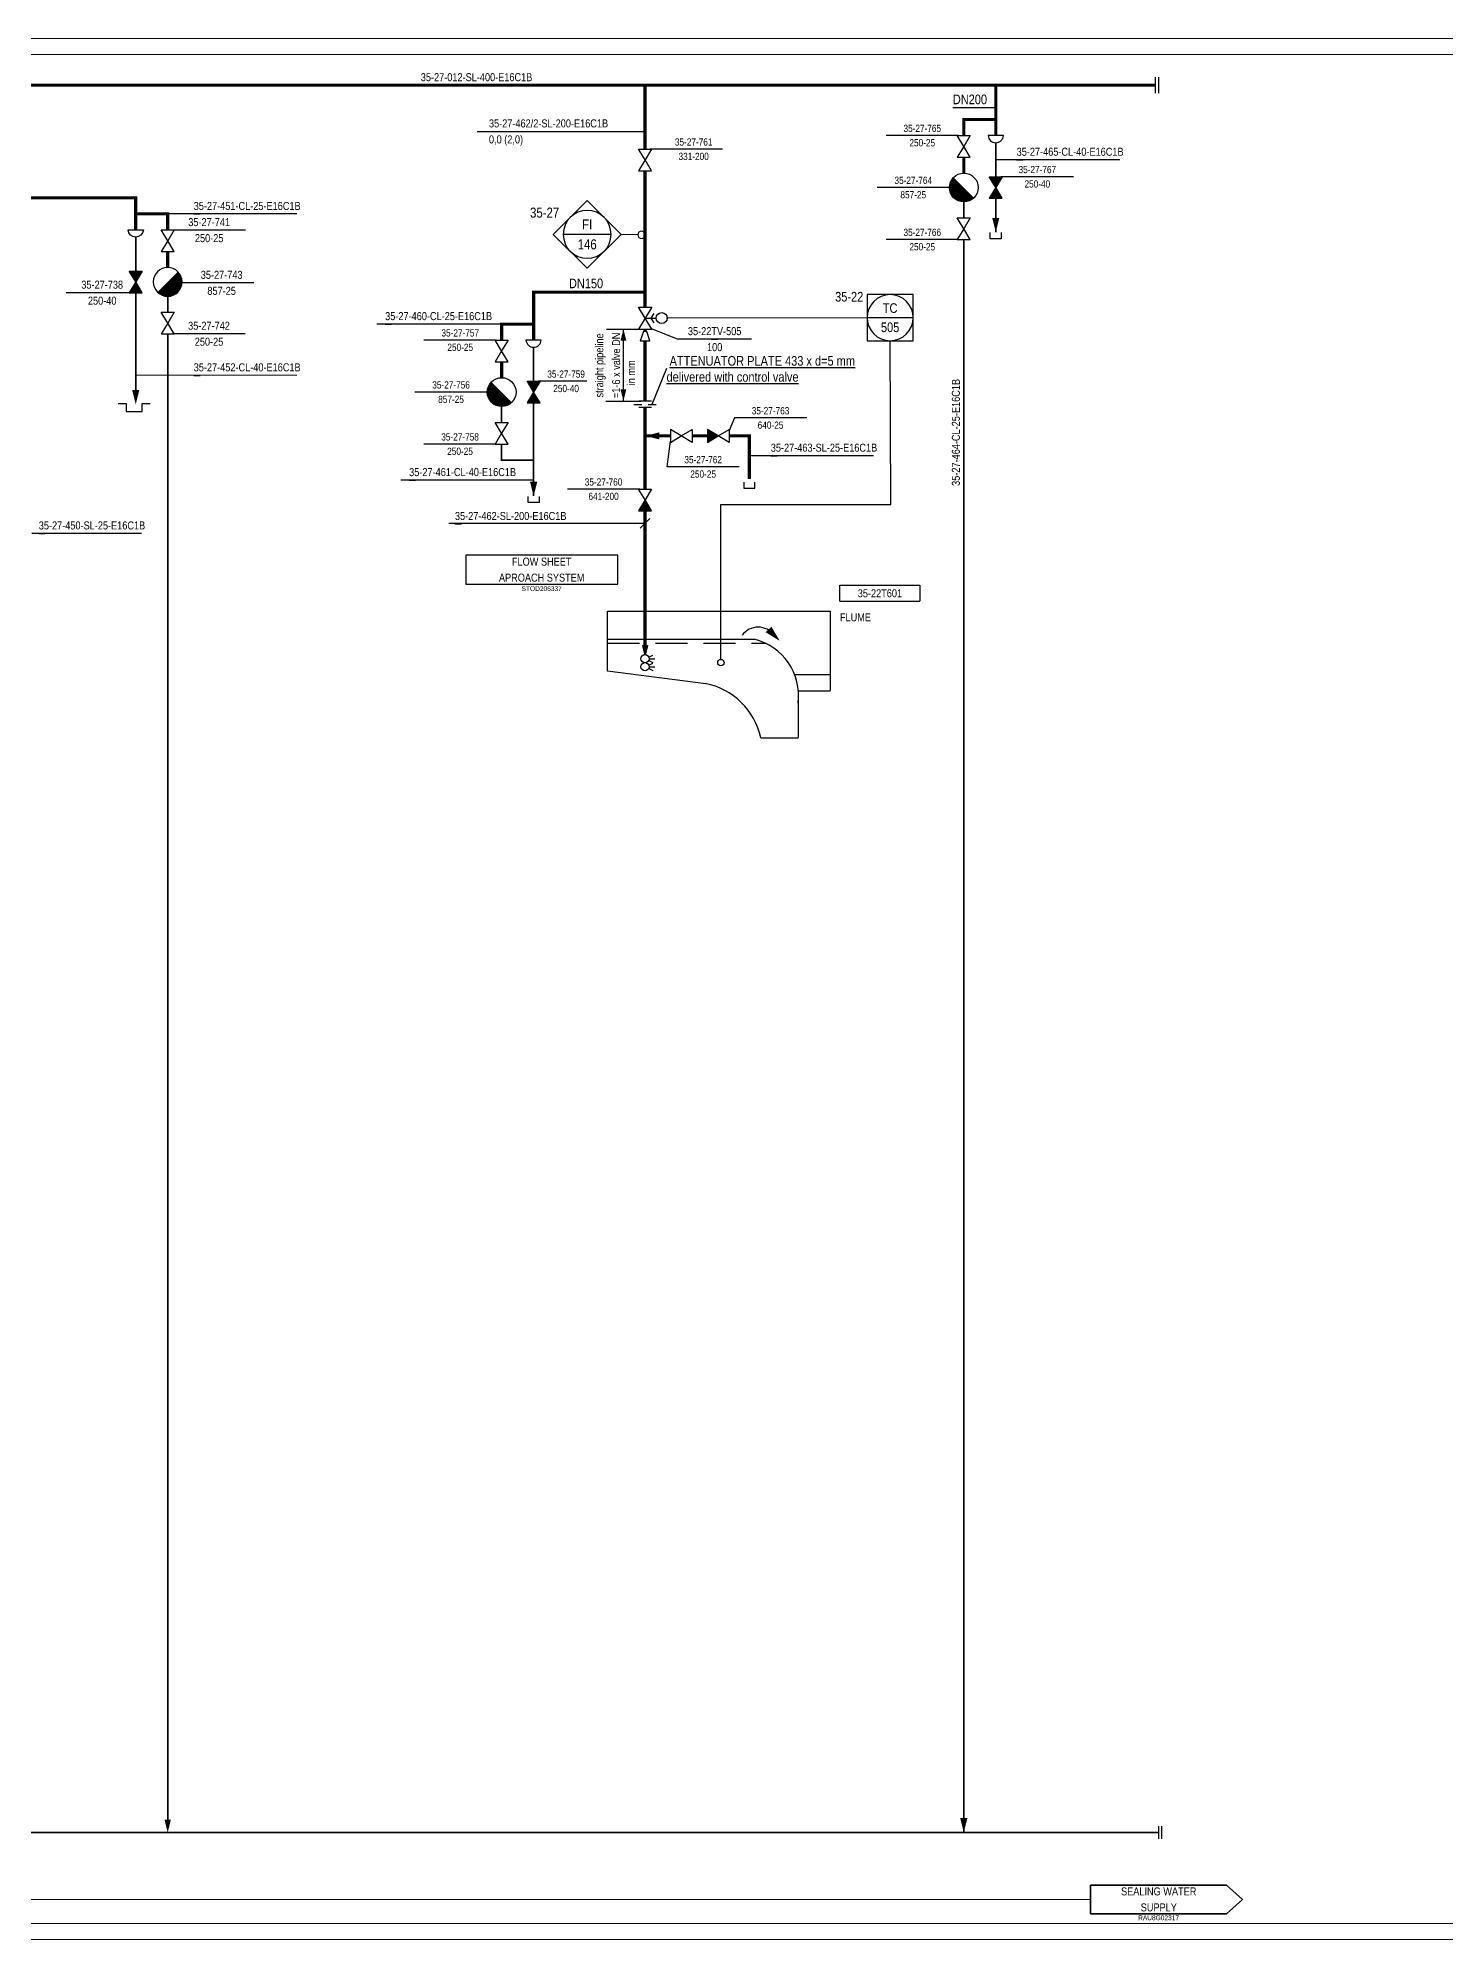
# Model space of a CAD drawing. Header units: millimetres. Extents: x -415 to 12957, y -5 to 599.
# Drawn here: x 12077 to 12517, y 0 to 594 of the extents above; entities that cross this region are included whole.
import ezdxf
from ezdxf.enums import TextEntityAlignment as Align

# ---------------------------------------------------------------- set-up
doc = ezdxf.new("R2010")
doc.units = ezdxf.units.MM
doc.header["$LTSCALE"] = 10
doc.header["$MEASUREMENT"] = 0
doc.linetypes.add('DASHEDX2', pattern=[1.5, 1, -0.5])
doc.layers.get('0').update_dxf_attribs({"linetype": 'CONTINUOUS'})
doc.layers.add('ins_025_muov', color=7, linetype='CONTINUOUS', lineweight=25)
for name, color, linetype in [('KURISTINLEVYT', 7, 'CONTINUOUS'), ('LAITTEISTO', 7, 'CONTINUOUS'), ('P-A-SHEET', 3, 'CONTINUOUS'), ('P-COND', 4, 'CONTINUOUS'), ('P-CVPOS', 7, 'CONTINUOUS'), ('P-EQUIPMENT_POS', 7, 'CONTINUOUS'), ('P-FITTINGS', 7, 'CONTINUOUS'), ('P-INSTRPOS', 7, 'CONTINUOUS'), ('P-INSTRPOS_TEXTS', 7, 'CONTINUOUS'), ('P-INSTRU', 7, 'CONTINUOUS'), ('P-LINEPOS', 7, 'CONTINUOUS'), ('P-OTHER', 7, 'CONTINUOUS'), ('P-STEAM1', 6, 'CONTINUOUS'), ('P-SYMB', 7, 'CONTINUOUS'), ('P-TEXT', 7, 'CONTINUOUS'), ('P-VALVEPOS', 7, 'CONTINUOUS'), ('P-VENTS', 7, 'CONTINUOUS'), ('P-WATER', 3, 'CONTINUOUS'), ('VEDENEROTTIMET', 7, 'CONTINUOUS')]:
    doc.layers.add(name, color=color, linetype=linetype)
doc.styles.add('ARIAL', font='ARIALN.TTF')
doc.styles.add('ARIALN', font='ARIALN.TTF')
doc.styles.add('MODESTD', font='ARIALN.TTF')
doc.styles.get("Standard").update_dxf_attribs({"font": 'ARIALN.TTF'})

# ---------------------------------------------------------------- blocks, each defined once
blk = doc.blocks.new('PI314')
for p, q in [((0, 2.5), (0, -2.5)), ((1, 2.5), (1, -2.5))]:
    blk.add_line(p, q)
blk = doc.blocks.new('ARROW')
blk.add_solid([(-2.5, -1.25), (-2.5, 1.25), (2.5, 0)])
at = {"linetype": 'Continuous', "flags": 1}
blk.add_attdef('SYM_WIDTH', (0, 0), '', height=3, dxfattribs=at)
blk = doc.blocks.new('LPoist')
at = {"const_width": 3.75}
blk.add_lwpolyline([(1.33, 2.42, -1), (-1.33, 5.08, -5.843182)], format="xyb", dxfattribs=at)
blk.add_circle((0, 3.75), 3.75)
blk = doc.blocks.new('PI0NUOPR')
for points in [[(0, 0), (-1, 0.25), (-1, -0.25), (0, 0)], [(0, 0), (-1, 0)]]:
    blk.add_lwpolyline(points)
blk.add_solid([(-1, 0.25), (0, 0), (-1, -0.25)])
blk = doc.blocks.new('PPI_0103B')
at = {"color": 0, "linetype": 'ByBlock'}
blk.add_circle((0, 0), 1.25, dxfattribs=at)
blk = doc.blocks.new('PPI_1100A')
at = {"color": 0, "linetype": 'ByBlock'}
blk.add_line((0, 0), (2, 0), dxfattribs=at)
blk = doc.blocks.new('PPI_0900A')
at = {"color": 0, "linetype": 'ByBlock'}
blk.add_line((-2.5, 0), (2.5, 0), dxfattribs=at)
blk = doc.blocks.new('PPI_1207A')
at = {"color": 0, "linetype": 'ByBlock'}
for p, q in [((-8.5, 0), (0, 8.5)), ((0, 8.5), (8.5, 0)), ((0, -8.5), (-8.5, 0)), ((-6, 0), (6, 0)), ((8.5, 0), (0, -8.5))]:
    blk.add_line(p, q, dxfattribs=at)
blk.add_circle((0, 0), 6, dxfattribs=at)
blk = doc.blocks.new('PPI_1302A-25_0')
at = {"color": 0, "linetype": 'ByBlock'}
for p, q in [((0, -5), (0, 0)), ((0, 0), (25, 0)), ((25, 0), (25, -5)), ((0, -5), (25, -5))]:
    blk.add_line(p, q, dxfattribs=at)
blk = doc.blocks.new('PPI_1204A')
at = {"color": 0, "linetype": 'ByBlock'}
for p, q in [((-6, -6), (-6, 6)), ((-6, 6), (6, 6)), ((6, 6), (6, -6)), ((-6, 0), (6, 0)), ((6, -6), (-6, -6))]:
    blk.add_line(p, q, dxfattribs=at)
blk.add_circle((0, 0), 6, dxfattribs=at)
blk = doc.blocks.new('PPI_1000A')
at = {"color": 0, "linetype": 'ByBlock'}
blk.add_line((-1, 0), (1, 0), dxfattribs=at)
blk = doc.blocks.new('*U61')
at = {"color": 0}
for points in [[(5, 4.5), (0, 0)], [(0, 0), (5, -4.5)], [(47.5, 4.5), (5, 4.5)], [(47.5, -4.5), (47.5, 4.5)], [(5, -4.5), (47.5, -4.5)]]:
    blk.add_lwpolyline(points, close=True, dxfattribs=at)
at = {"color": 7, "style": 'ARIALN'}
for tag, p in [('TEKSTI1', (26.25, 2.5)), ('TEKSTI2', (26.25, -2.5))]:
    blk.add_attdef(tag, text='', height=2.5, dxfattribs=at).set_placement(p, align=Align.MIDDLE_CENTER)
at = {"color": 1, "style": 'ARIALN'}
blk.add_attdef('KAAVIO', text='', height=1.5, dxfattribs=at).set_placement((26.25, -5), align=Align.TOP_CENTER)
blk = doc.blocks.new('P7A1100')
at = {"color": 0, "linetype": 'ByBlock'}
for points in [[(-3, -1.8), (-3, 1.8), (0, 0)], [(3, -1.8), (3, 1.8), (0, 0)]]:
    blk.add_lwpolyline(points, close=True, dxfattribs=at)
blk = doc.blocks.new('PRO66DD')
h = blk.add_hatch(color=0)
h.paths.add_polyline_path([(-3, 1.8), (-3, -1.8), (0, 0)])
h.paths.add_polyline_path([(3, -1.8), (3, 1.8), (0, 0)])
at = {"layer": 'P-VENTS', "color": 0, "linetype": 'Continuous'}
for points in [[(-3, -1.8), (-3, 1.8), (0, 0)], [(3, -1.8), (3, 1.8), (0, 0)]]:
    blk.add_lwpolyline(points, close=True, dxfattribs=at)
blk = doc.blocks.new('P7A1106')
at = {"color": 0, "linetype": 'ByBlock'}
for p, q in [((3, 1.8), (0, 0)), ((3, -1.8), (3, 1.8)), ((0, 0), (3, -1.8))]:
    blk.add_line(p, q, dxfattribs=at)
blk.add_lwpolyline([(-3, 1.8), (0, 0), (-3, -1.8)], close=True, dxfattribs=at)
blk.add_solid([(3, 1.8), (0, 0), (3, -1.8)], dxfattribs=at)
blk = doc.blocks.new('P7A1304')
at = {"color": 0, "linetype": 'ByBlock'}
blk.add_line((1.5, 1.5), (-1.5, -1.5), dxfattribs=at)
blk = doc.blocks.new('PPI_2100A')
at = {"color": 0, "linetype": 'ByBlock'}
blk.add_line((0, 0), (2, 0), dxfattribs=at)
blk = doc.blocks.new('P7A1210')
at = {"color": 0, "linetype": 'ByBlock'}
blk.add_lwpolyline([(-3, 1.5), (-3, -1.5), (0, -0.5), (0, 0.5)], close=True, dxfattribs=at)
blk = doc.blocks.new('P7A1215')
at = {"color": 0, "linetype": 'ByBlock'}
for p, q in [((0, 2), (0, -2)), ((1, 2), (1, -2))]:
    blk.add_line(p, q, dxfattribs=at)
blk = doc.blocks.new('PPI_0102B')
at = {"color": 0, "linetype": 'ByBlock'}
blk.add_circle((0, -1), 1, dxfattribs=at)
blk = doc.blocks.new('CVE6494')
at = {"color": 0, "linetype": 'Continuous'}
blk.add_lwpolyline([(-1.5, 4.5, -1), (1.5, 4.5, -1), (-1.5, 4.5)], format="xyb", close=True, dxfattribs=at)
for points in [[(-1.27, 2.39), (0, 1.5), (1.27, 2.39)], [(0, 0), (0, 3)]]:
    blk.add_lwpolyline(points, dxfattribs=at)
at = {"layer": 'P-VENTS', "color": 0, "linetype": 'Continuous'}
for points in [[(-3, -1.8), (-3, 1.8), (0, 0)], [(3, -1.8), (3, 1.8), (0, 0)]]:
    blk.add_lwpolyline(points, close=True, dxfattribs=at)
blk = doc.blocks.new('P7A1333')
at = {"color": 0, "linetype": 'ByBlock'}
for p, q in [((-5, 0), (-2.5, 0)), ((-2.5, 0), (-2.5, -2.5)), ((2.5, -2.5), (2.5, 0)), ((2.5, 0), (5, 0)), ((-2.5, -2.5), (2.5, -2.5))]:
    blk.add_line(p, q, dxfattribs=at)
blk = doc.blocks.new('P7A1305')
at = {"color": 0, "linetype": 'ByBlock'}
blk.add_solid([(-4, -1), (-4, 1), (0, 0)], dxfattribs=at)
blk = doc.blocks.new('P7A1241')
at = {"color": 0, "linetype": 'ByBlock'}
for p, q in [((-1, -2), (-1, 2)), ((0, 3.5), (0, 1)), ((1, -2), (1, 2)), ((0, -1), (0, -3.5))]:
    blk.add_line(p, q, dxfattribs=at)

msp = doc.modelspace()

# ---------------------------------------------------------------- linework, layer by layer
at = {"layer": 'ins_025_muov'}
msp.add_lwpolyline([(12290.26, 400), (12290.26, 448.43), (12343.48, 448.43), (12343.21, 499.59)], dxfattribs=at)
at = {"layer": 'LAITTEISTO'}
for points in [[(12254.88, 396.32), (12254.88, 415.07)], [(12254.88, 415.07), (12315.35, 415.07)], [(12315.35, 415.07), (12324.45, 415.07)], [(12324.45, 415.07), (12324.45, 401.53)], [(12267.78, 400.74), (12269.05, 401.33)], [(12267.78, 399.66), (12269.05, 399.07)], [(12267.78, 398.22), (12269.05, 398.82)], [(12267.89, 400.21), (12269.68, 400.21)], [(12324.45, 401.53), (12324.45, 390.28)], [(12285.61, 392.33), (12254.88, 396.32)], [(12267.78, 397.15), (12269.05, 396.55)], [(12267.89, 397.7), (12269.68, 397.7)], [(12324.45, 390.07), (12314.45, 390.07)], [(12314.45, 389.97), (12314.45, 375.64)], [(12302.82, 375.48), (12314.45, 375.48)]]:
    msp.add_lwpolyline(points, dxfattribs=at)
at = {"layer": 'LAITTEISTO', "linetype": 'Continuous'}
for points in [[(12254.88, 406.32), (12300.7, 406.32)], [(12313.11, 395.28), (12324.45, 395.28)]]:
    msp.add_lwpolyline(points, dxfattribs=at)
at = {"layer": 'LAITTEISTO', "linetype": 'DASHEDX2'}
msp.add_lwpolyline([(12254.88, 405.07), (12304.22, 405.07)], dxfattribs=at)
at = {"layer": 'LAITTEISTO'}
for centre in [(12266.61, 400.21), (12266.61, 397.7)]:
    msp.add_circle(centre, 1.28, dxfattribs=at)
for centre, radius, start, end in [((12301.95, 403.82), 6.25, 36.8699, 143.13009), ((12296.4, 388.63), 18.2, 352.68836, 76.32869), ((12281.19, 370.74), 22.15, 12.37535, 78.92565)]:
    msp.add_arc(centre, radius, start, end, dxfattribs=at)
at = {"layer": 'P-A-SHEET', "color": 7, "const_width": 0.35}
for points in [[(-410, 0), (12952.06, 0), (12952.06, 594), (-410, 594)], [(-405, 5), (12947.06, 5), (12947.06, 589), (-405, 589)]]:
    msp.add_lwpolyline(points, close=True, dxfattribs=at)
at = {"layer": 'P-COND', "linetype": 'Continuous', "const_width": 0.5}
for points in [[(12376.24, 550.83), (12376.24, 561.46)], [(12366.24, 542.96), (12366.24, 537.96)], [(12376.24, 544.08), (12376.24, 533.46)], [(12107.4, 531.97), (12107.4, 521.35)], [(12366.24, 531.21), (12366.24, 33.39)], [(12107.4, 514.6), (12107.4, 482.22)], [(12117.4, 513.47), (12117.4, 508.47)], [(12117.4, 501.72), (12117.4, 488.5), (12117.4, 37.39)], [(12231.77, 486.9), (12231.77, 497.53)], [(12221.77, 479.03), (12221.77, 474.03)], [(12231.77, 480.15), (12231.77, 451.04)], [(9965.01, 33.39), (12427.18, 33.39)]]:
    msp.add_lwpolyline(points, dxfattribs=at)
at = {"layer": 'P-COND', "linetype": 'Continuous'}
msp.add_lwpolyline([(12221.77, 467.28, 0.5, 0.5, 0), (12221.77, 462.28, 0.5, 0.5, 0), (12231.77, 462.28, 0, 0, 0)], format="xyseb", dxfattribs=at)
at = {"layer": 'P-CVPOS'}
msp.add_lwpolyline([(12299.93, 500.08), (12276.78, 500.08), (12268.67, 503.29)], dxfattribs=at)
at = {"layer": 'P-INSTRU', "linetype": 'Continuous'}
for points in [[(12264.36, 532.69), (12259.12, 532.82)], [(12336.01, 506.79), (12273.36, 506.66)]]:
    msp.add_lwpolyline(points, dxfattribs=at)
at = {"layer": 'P-INSTRU'}
msp.add_lwpolyline([(12273.32, 490.86), (12268.75, 479.7)], dxfattribs=at)
at = {"layer": 'P-LINEPOS'}
msp.add_lwpolyline([(12266.61, 442.5), (12205.31, 442.5)], dxfattribs=at)
at = {"layer": 'P-OTHER'}
for points in [[(12362.81, 572.5), (12376.24, 572.5)], [(12266.61, 564.82), (12214.1, 564.82)], [(12415, 556.14), (12376.24, 556.14)], [(12157.74, 539.2), (12117.4, 539.22)], [(12374.52, 531.46), (12374.52, 533.36)], [(12377.97, 531.46), (12374.52, 531.46)], [(12377.97, 533.36), (12377.97, 531.46)], [(12221.77, 504.78), (12182.73, 504.78)], [(12254.56, 503.21), (12265.31, 503.21)], [(12259.84, 480.7), (12259.84, 503.21)], [(12157.74, 488.77), (12107.4, 488.79)], [(12254.39, 480.7), (12265.31, 480.7)], [(12337.98, 463.66), (12299.22, 463.66)], [(12231.77, 456.04), (12190.23, 456.04)], [(12297.49, 455.42), (12297.49, 453.52)], [(12297.49, 453.52), (12300.94, 453.52)], [(12300.94, 453.52), (12300.94, 455.42)], [(12230.04, 449.04), (12230.04, 450.94)], [(12233.49, 449.04), (12230.04, 449.04)], [(12233.49, 450.94), (12233.49, 449.04)], [(12109.16, 439.37), (12074.9, 439.37)]]:
    msp.add_lwpolyline(points, dxfattribs=at)
msp.add_lwpolyline([(12258.05, 432.56), (12210.55, 432.56), (12210.55, 423.56), (12258.05, 423.56)], close=True, dxfattribs=at)
at = {"layer": 'P-STEAM1', "linetype": 'Continuous', "const_width": 1}
for points in [[(9965.01, 579.44), (12426.02, 579.44)], [(12266.61, 559.44), (12266.61, 579.44)], [(12376.24, 579.44), (12376.24, 563.71)], [(12266.61, 510.11), (12266.61, 552.69)], [(12366.24, 556.96), (12366.24, 551.96)], [(12117.4, 522.47), (12117.4, 527.47)], [(12266.61, 502.5), (12266.61, 503.21)], [(12266.61, 480.7), (12266.61, 499.5)], [(12221.77, 493.03), (12221.77, 488.03)], [(12266.61, 453.19), (12266.61, 478.7)], [(12266.61, 469.85), (12274.56, 469.85)], [(12281.31, 469.85), (12286.13, 469.85)], [(12266.61, 426.16), (12266.61, 446.44)], [(12266.61, 403.89), (12266.61, 426.16)]]:
    msp.add_lwpolyline(points, dxfattribs=at)
at = {"layer": 'P-STEAM1', "linetype": 'Continuous'}
for points in [[(12366.24, 563.71, 1, 1, 0), (12366.24, 568.71, 1, 1, 0), (12376.24, 568.71, 0, 0, 0)], [(12018.9, 544.22, 1, 1, 0), (12107.4, 544.22, 1, 1, 0), (12107.4, 534.22, 0, 0, 0)], [(12117.4, 534.22, 1, 1, 0), (12117.4, 539.22, 1, 1, 0), (12107.4, 539.22, 0, 0, 0)], [(12266.61, 514.78, 1, 1, 0), (12231.77, 514.78, 1, 1, 0), (12231.77, 499.78, 0, 0, 0)], [(12221.77, 499.78, 1, 1, 0), (12221.77, 504.78, 1, 1, 0), (12231.77, 504.78, 0, 0, 0)], [(12299.22, 456.37, 1, 1, 0), (12299.22, 469.85, 1, 1, 0), (12292.88, 469.85, 0, 0, 0)]]:
    msp.add_lwpolyline(points, format="xyseb", dxfattribs=at)
at = {"layer": 'P-VALVEPOS'}
for points in [[(12290.8, 559.44), (12268.2, 559.44)], [(12364.56, 563.71), (12341.96, 563.71)], [(12361.74, 547.46), (12339.14, 547.46)], [(12400.53, 550.83), (12377.93, 550.83)], [(12141.66, 534.15), (12119.05, 534.15)], [(12364.56, 531.21), (12341.96, 531.21)], [(12144.3, 517.68), (12121.7, 517.68)], [(12105.71, 514.6), (12085.61, 514.6)], [(12141.6, 501.78), (12119, 501.78)], [(12220.08, 499.78), (12197.48, 499.78)], [(12217.27, 483.53), (12194.67, 483.53)], [(12248.43, 486.91), (12233.33, 486.91)], [(12317.13, 475.45), (12294.53, 475.45), (12292.88, 471.54)], [(12220.08, 467.28), (12197.48, 467.28)], [(12273.47, 460.17), (12274.56, 468.16)], [(12296.07, 460.17), (12273.47, 460.17)], [(12264.93, 453.19), (12242.33, 453.19)]]:
    msp.add_lwpolyline(points, dxfattribs=at)
at = {"layer": 'P-WATER', "const_width": 0.35}
msp.add_lwpolyline([(9965.01, 12.5), (12405.83, 12.5)], dxfattribs=at)
at = {"layer": 'VEDENEROTTIMET'}
msp.add_lwpolyline([(12378.63, 563.71), (12373.86, 563.71)], dxfattribs=at)
for points in [[(12105.02, 534.22), (12109.78, 534.22, -0.944067)], [(12234.15, 499.78), (12229.38, 499.78, 0.944067)]]:
    msp.add_lwpolyline(points, format="xyb", close=True, dxfattribs=at)
msp.add_arc((12376.24, 563.84), 2.39, 183.29599, 356.70401, dxfattribs=at)

# ---------------------------------------------------------------- block references
at = {"layer": 'LAITTEISTO', "linetype": 'Continuous', "xscale": -1, "rotation": 134.3102854798101}
msp.add_blockref('ARROW', (12306.95, 407.57), dxfattribs=at)
at = {"layer": 'P-COND', "linetype": 'Continuous', "yscale": 0.900000000000091, "zscale": 0.900000000000091}
for p, xscale, rotation in [((12376.24, 535.71), 0.900000000000091, 270), ((12107.4, 481.97), -0.900000000000091, 89.99999999999928), ((12231.77, 453.29), 0.900000000000091, 270), ((12366.24, 35.64), -0.900000000000091, 89.99999999999937)]:
    msp.add_blockref('ARROW', p, dxfattribs=dict(at, xscale=xscale, rotation=rotation))
at = {"layer": 'P-CVPOS', "color": 140, "xscale": -1, "rotation": 180}
msp.add_blockref('PPI_1000A', (12288.36, 500.08), dxfattribs=at)
at = {"layer": 'P-EQUIPMENT_POS', "color": 140}
msp.add_blockref('PPI_1302A-25_0', (12327.52, 423.16), dxfattribs=at)
at = {"layer": 'P-FITTINGS'}
for name, p, rotation in [('P7A1210', (12266.61, 502.5), 90), ('P7A1241', (12266.61, 479.7), 90), ('P7A1215', (12428.16, 33.39), 180)]:
    msp.add_blockref(name, p, dxfattribs=dict(at, rotation=rotation))
at = {"layer": 'P-INSTRPOS', "color": 140, "xscale": -1.2, "yscale": 1.2, "zscale": 1.2}
msp.add_blockref('PPI_1204A', (12343.21, 506.79), dxfattribs=at)
at = {"layer": 'P-INSTRU', "color": 140}
for name, p, xscale, yscale, zscale in [('PPI_1207A', (12248.51, 532.82), -1.2478, 1.2478, 1.2478), ('PPI_0103B', (12265.49, 532.69), -0.899999999999636, 0.899999999999636, 0.899999999999636)]:
    msp.add_blockref(name, p, dxfattribs=dict(at, xscale=xscale, yscale=yscale, zscale=zscale))
msp.add_blockref('PPI_0102B', (12290.31, 400), dxfattribs=at)
at = {"layer": 'P-LINEPOS', "color": 140}
for p in [(12196.51, 579.44), (12382.76, 556.14), (12125.52, 539.2), (12185.36, 504.78), (12125.52, 488.77), (12305.91, 463.66), (12192.86, 456.04), (12207.18, 442.32), (12077.09, 439.37)]:
    msp.add_blockref('PPI_1100A', p, dxfattribs=at)
at = {"layer": 'P-LINEPOS', "color": 140, "xscale": -1, "rotation": 180}
msp.add_blockref('PPI_2100A', (12217.81, 565), dxfattribs=at)
at = {"layer": 'P-LINEPOS', "color": 140, "rotation": 90}
msp.add_blockref('PPI_1100A', (12366.26, 454.22), dxfattribs=at)
at = {"layer": 'P-LINEPOS'}
msp.add_blockref('P7A1304', (12266.61, 442.5), dxfattribs=at)
at = {"layer": 'P-OTHER', "xscale": -1}
msp.add_blockref('PI314', (12427.11, 579.44), dxfattribs=at)
at = {"layer": 'P-OTHER', "xscale": -0.7200000000002547, "yscale": 0.7200000000002547, "zscale": 0.7200000000002547}
for p, rotation in [((12259.84, 501.41), 270), ((12259.84, 482.55), 89.99999999999993)]:
    msp.add_blockref('ARROW', p, dxfattribs=dict(at, rotation=rotation))
at = {"layer": 'P-OTHER'}
ref = msp.add_blockref('*U61', (12453.33, 12.5), dxfattribs=dict(at, xscale=-1))
ref.add_attrib('TEKSTI1', 'SEALING WATER', dxfattribs={"layer": '0', "color": 7, "height": 2.5, "style": 'ARIALN'}).set_placement((12427.17, 15), align=Align.MIDDLE_CENTER)
ref.add_attrib('TEKSTI2', 'SUPPLY', dxfattribs={"layer": '0', "color": 7, "height": 2.5, "style": 'ARIALN'}).set_placement((12427.19, 10), align=Align.MIDDLE_CENTER)
ref.add_attrib('KAAVIO', 'RAU8G02317', dxfattribs={"layer": '0', "color": 1, "height": 1.5, "style": 'ARIALN'}).set_placement((12427.13, 7.5), align=Align.TOP_CENTER)
at = {"layer": 'P-STEAM1', "linetype": 'Continuous'}
for name, p, xscale, yscale, zscale, rotation in [('ARROW', (12268.86, 469.85), 0.8999999999996362, 0.8999999999996362, 0.8999999999996362, 180), ('PI0NUOPR', (12266.61, 401.3), -3, 3, 3, 89.99999999999937)]:
    msp.add_blockref(name, p, dxfattribs=dict(at, xscale=xscale, yscale=yscale, zscale=zscale, rotation=rotation))
at = {"layer": 'P-SYMB', "yscale": 1.199999999999818, "zscale": 1.199999999999818}
for p, xscale in [((12366.24, 542.96), 1.199999999999818), ((12117.4, 513.47), -1.199999999999818), ((12221.77, 479.03), 1.199999999999818)]:
    msp.add_blockref('LPoist', p, dxfattribs=dict(at, xscale=xscale))
at = {"layer": 'P-SYMB'}
msp.add_blockref('P7A1333', (12106.92, 480), dxfattribs=at)
at = {"layer": 'P-SYMB', "rotation": 270}
msp.add_blockref('P7A1305', (12117.4, 33.39), dxfattribs=at)
at = {"layer": 'P-VALVEPOS', "color": 140, "xscale": -0.9, "yscale": 0.9, "zscale": 0.9}
for p in [(12281.8, 559.44), (12353.26, 563.71), (12350.44, 547.46), (12389.23, 550.83), (12353.26, 531.21), (12208.83, 499.78), (12205.97, 483.53), (12241.93, 486.91), (12305.83, 475.45), (12208.78, 467.28), (12284.77, 460.17), (12253.63, 453.19)]:
    msp.add_blockref('PPI_0900A', p, dxfattribs=at)
at = {"layer": 'P-VALVEPOS', "color": 140, "xscale": -1}
for p in [(12130.35, 534.15), (12134.25, 517.68), (12096.91, 514.6), (12130.3, 501.78)]:
    msp.add_blockref('PPI_0900A', p, dxfattribs=at)
at = {"layer": 'P-VENTS'}
for name, p, xscale, yscale, zscale, rotation in [('P7A1100', (12266.61, 556.07), 1.125, 1.125, 1.125, 270), ('P7A1100', (12366.24, 560.33), 1.125, 1.125, 1.125, 270), ('PRO66DD', (12376.24, 547.46), 1.125000000000022, 1.125000000000022, 1.125000000000022, 270), ('P7A1100', (12366.24, 534.58), 1.125, 1.125, 1.125, 270), ('P7A1100', (12117.4, 530.85), 1.125, 1.125, 1.125, 270), ('PRO66DD', (12107.4, 517.97), 1.125000000000022, 1.125000000000022, 1.125000000000022, 270), ('P7A1100', (12117.4, 505.1), 1.125, 1.125, 1.125, 270), ('CVE6494', (12266.64, 506.66), 1.15, 1.15, 1.15, 270), ('P7A1100', (12221.77, 496.4), 1.125, 1.125, 1.125, 270), ('PRO66DD', (12231.77, 483.53), 1.125000000000022, 1.125000000000022, 1.125000000000022, 270), ('P7A1100', (12221.77, 470.65), 1.125, 1.125, 1.125, 270), ('P7A1100', (12277.94, 469.85), 1.125, 1.125, 1.125, 180), ('P7A1106', (12289.5, 469.85), 1.12499999999999, 1.12499999999999, 1.12499999999999, 179.9999999999999), ('P7A1106', (12266.61, 449.82), 1.12499999999999, 1.12499999999999, 1.12499999999999, 269.9999999999999)]:
    msp.add_blockref(name, p, dxfattribs=dict(at, xscale=xscale, yscale=yscale, zscale=zscale, rotation=rotation))

# ---------------------------------------------------------------- texts
at = {"layer": 'KURISTINLEVYT', "insert": (12273.32, 494.79), "char_height": 3, "width": 99.7937, "attachment_point": 1}
msp.add_mtext('\\L ATTENUATOR PLATE 433 x d=5 mm\\Pdelivered with control valve', dxfattribs=at)
at = {"layer": 'P-CVPOS', "color": 140, "style": 'ARIAL'}
for s, p in [('35-22TV-505', (12288.36, 502.58)), ('100', (12288.36, 497.58))]:
    msp.add_text(s, height=2.5, dxfattribs=at).set_placement(p, align=Align.MIDDLE)
at = {"layer": 'P-EQUIPMENT_POS', "color": 140, "style": 'ARIAL'}
msp.add_text('35-22T601', height=2.5, dxfattribs=at).set_placement((12340.02, 420.66), align=Align.MIDDLE)
msp.add_text('FLUME', height=2.5, dxfattribs=at).set_placement((12327.52, 413.16), align=Align.MIDDLE_LEFT)
at = {"layer": 'P-INSTRPOS_TEXTS', "style": 'ARIAL'}
for s, height, p in [('35-27', 3.119, (12239.78, 538.06)), ('35-22', 3, (12334.81, 511.83))]:
    msp.add_text(s, height=height, dxfattribs=at).set_placement(p, align=Align.RIGHT)
for s, height, p in [('FI', 3.119, (12248.51, 535.94)), ('146', 3.119, (12248.51, 529.7)), ('TC', 3, (12343.21, 509.79)), ('505', 3, (12343.21, 503.79))]:
    msp.add_text(s, height=height, dxfattribs=at).set_placement(p, align=Align.MIDDLE)
at = {"layer": 'P-LINEPOS', "color": 140, "style": 'ARIAL'}
for s, p in [('35-27-012-SL-400-E16C1B', (12196.51, 581.94)), ('35-27-462/2-SL-200-E16C1B', (12217.81, 567.5)), ('0,0 (2,0)', (12217.81, 562.5)), ('35-27-465-CL-40-E16C1B', (12382.76, 558.64)), ('35-27-451-CL-25-E16C1B', (12125.52, 541.7)), ('35-27-460-CL-25-E16C1B', (12185.36, 507.28)), ('35-27-452-CL-40-E16C1B', (12125.52, 491.27)), ('35-27-463-SL-25-E16C1B', (12305.91, 466.16)), ('35-27-461-CL-40-E16C1B', (12192.86, 458.54)), ('35-27-462-SL-200-E16C1B', (12207.18, 444.82)), ('35-27-450-SL-25-E16C1B', (12077.09, 441.87))]:
    msp.add_text(s, height=2.5, dxfattribs=at).set_placement(p, align=Align.MIDDLE_LEFT)
msp.add_text('35-27-464-CL-25-E16C1B', height=2.5, rotation=90, dxfattribs=at).set_placement((12363.76, 454.22), align=Align.MIDDLE_LEFT)
at = {"layer": 'P-OTHER', "style": 'MODESTD'}
for s, p in [('straight pipeline', (12253.56, 481.83)), ('=1-6 x valve DN', (12258.8, 481.66)), ('in mm', (12263.51, 485.65))]:
    msp.add_text(s, height=2.5, rotation=90, dxfattribs=at).set_placement(p)
at = {"layer": 'P-OTHER'}
for s, p in [('FLOW SHEET', (12234.3, 429.3)), ('APROACH SYSTEM', (12234.3, 424.3))]:
    msp.add_text(s, height=2.5, dxfattribs=at).set_placement(p, align=Align.CENTER)
at = {"layer": 'P-OTHER', "color": 1, "style": 'ARIALN'}
msp.add_attdef('STOD206337', text='', height=1.5, dxfattribs=at).set_placement((12234.3, 421.37), align=Align.CENTER)
at = {"layer": 'P-TEXT', "style": 'ARIALN'}
for s, p in [('DN200', (12362.81, 575)), ('DN150', (12242.81, 517.5))]:
    msp.add_text(s, height=3, dxfattribs=at).set_placement(p, align=Align.MIDDLE_LEFT)
at = {"layer": 'P-VALVEPOS', "color": 140, "style": 'ARIAL'}
for s, height, p in [('35-27-765', 2.25, (12353.26, 565.96)), ('35-27-761', 2.25, (12281.8, 561.69)), ('250-25', 2.25, (12353.26, 561.46)), ('331-200', 2.25, (12281.8, 557.19)), ('35-27-767', 2.25, (12389.23, 553.08)), ('35-27-764', 2.25, (12350.44, 549.71)), ('250-40', 2.25, (12389.23, 548.58)), ('857-25', 2.25, (12350.44, 545.21)), ('35-27-741', 2.5, (12130.35, 536.65)), ('250-25', 2.5, (12130.35, 531.65)), ('35-27-766', 2.25, (12353.26, 533.46)), ('250-25', 2.25, (12353.26, 528.96)), ('35-27-738', 2.5, (12096.91, 517.1)), ('35-27-743', 2.5, (12134.25, 520.18)), ('250-40', 2.5, (12096.91, 512.1)), ('857-25', 2.5, (12134.25, 515.18)), ('35-27-742', 2.5, (12130.3, 504.28)), ('250-25', 2.5, (12130.3, 499.28)), ('35-27-757', 2.25, (12208.83, 502.03)), ('250-25', 2.25, (12208.83, 497.53)), ('35-27-759', 2.25, (12241.93, 489.16)), ('35-27-756', 2.25, (12205.97, 485.78)), ('857-25', 2.25, (12205.97, 481.28)), ('250-40', 2.25, (12241.93, 484.66)), ('35-27-763', 2.25, (12305.83, 477.7)), ('35-27-758', 2.25, (12208.78, 469.53)), ('640-25', 2.25, (12305.83, 473.2)), ('250-25', 2.25, (12208.78, 465.03)), ('35-27-762', 2.25, (12284.77, 462.42)), ('250-25', 2.25, (12284.77, 457.92)), ('35-27-760', 2.25, (12253.63, 455.44)), ('641-200', 2.25, (12253.63, 450.94))]:
    msp.add_text(s, height=height, dxfattribs=at).set_placement(p, align=Align.MIDDLE)

doc.saveas('drawing.dxf')
